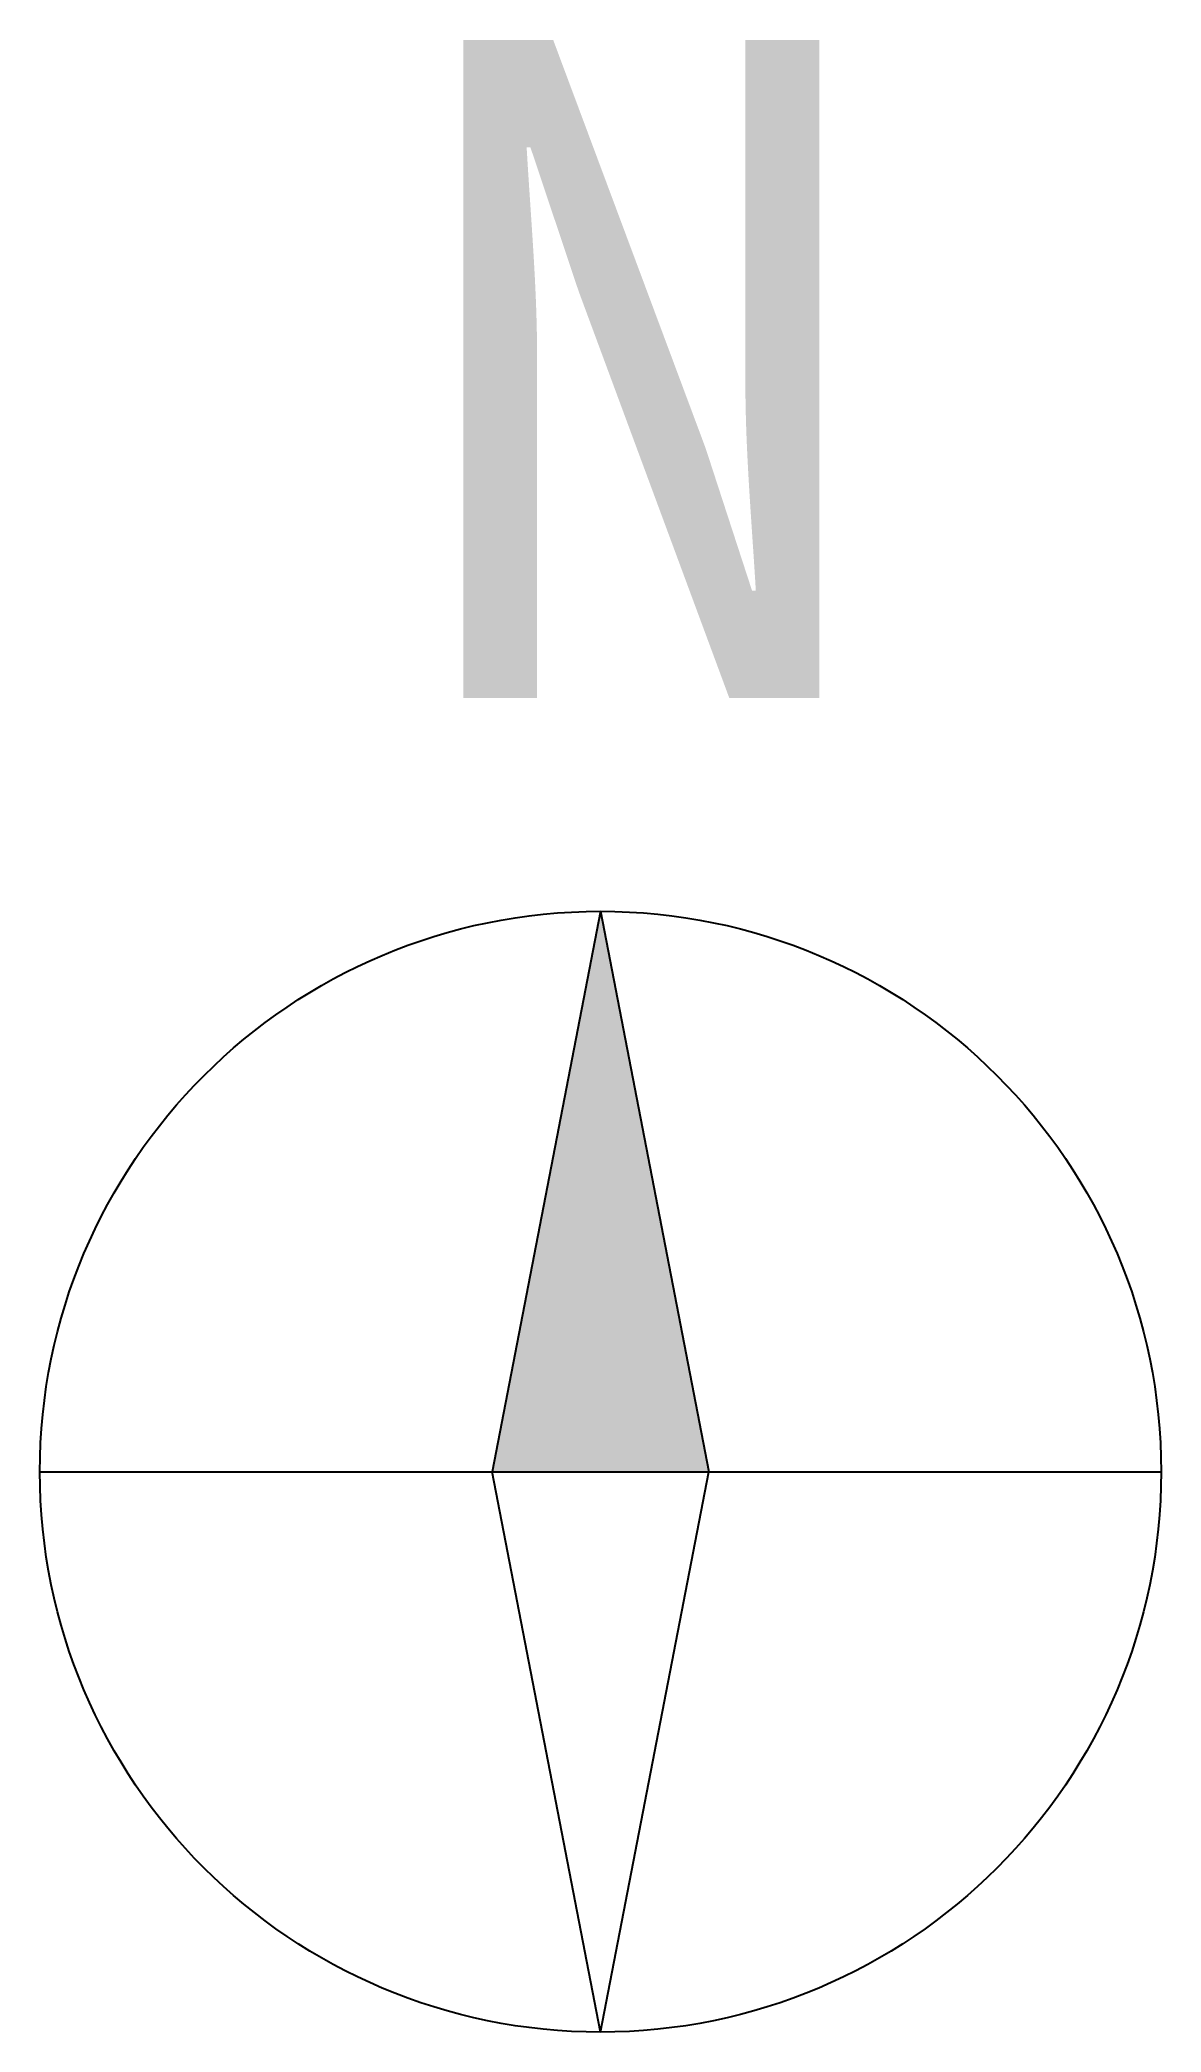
# Model space of a CAD drawing. Extents: x 111 to 2218288, y 28 to 1447839.
# Drawn here: x 2213793 to 2218288, y 1439849 to 1447839 of the extents above.
import ezdxf
from ezdxf.enums import TextEntityAlignment as Align

# ---------------------------------------------------------------- set-up
doc = ezdxf.new("R2010")
doc.units = 0
doc.header["$MEASUREMENT"] = 0
doc.styles.get("Standard").update_dxf_attribs({"font": 'simhei.ttf'})

msp = doc.modelspace()

# ---------------------------------------------------------------- hatches: boundary and pattern name
at = {"layer": 'Defpoints', "lineweight": -3}
msp.add_hatch(color=256, dxfattribs=at).paths.add_polyline_path([(2215607.1, 1442096.4), (2216474.5, 1442096.4), (2216040.8, 1444343.9)])

# ---------------------------------------------------------------- linework, layer by layer
for p, q in [((2216040.8, 1444343.9), (2215607.1, 1442096.4)), ((2216040.8, 1444343.9), (2216474.5, 1442096.4)), ((2213793.3, 1442096.4), (2218288.3, 1442096.4)), ((2216040.8, 1439848.9), (2215607.1, 1442096.4)), ((2216040.8, 1439848.9), (2216474.5, 1442096.4))]:
    msp.add_line(p, q, dxfattribs=at)
msp.add_circle((2216040.8, 1442096.4), 2247.5, dxfattribs=at)

# ---------------------------------------------------------------- texts
msp.add_text('N', height=2639.7, dxfattribs=at).set_placement((2215255, 1445199.1), (2217153.2, 1445199.1), align=Align.ALIGNED)

doc.saveas('drawing.dxf')
